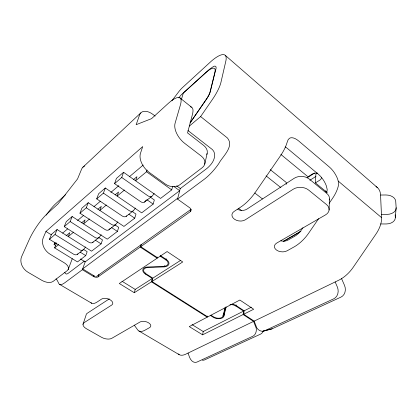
<?xml version="1.0" encoding="UTF-8"?>
<svg xmlns="http://www.w3.org/2000/svg" width="417" height="417" viewBox="0 0 417 417"><rect width="100%" height="100%" fill="white"/><g stroke="black" fill="none" stroke-linecap="round" stroke-linejoin="round"><path stroke-width="0.63" d="M329.096 209.996L329.435 198.972M325.375 190.877L327.147 192.539L315.429 182.891L315.893 174.051L317.441 173.06M380.622 223.96L386.178 223.965A9.471 6.516 2.5 0 0 395.337 217.372L396.15 207.76L395.717 201.265A9.528 6.411 1.8 0 0 385.829 194.979L380.565 195.031A26.985 14.939 -47.3 0 0 376.004 186.592M286.14 184.397L286.323 182.521L270.221 169.615M207.421 316.044L207.218 317.165L189.25 326.594L202.62 334.825L243.116 314.538L243.575 311.113L235.876 306.042A5.864 3.372 9.3 0 0 229.96 304.671M341.403 278.462A13.646 7.011 62 0 1 342.294 280.297L344.478 285.285A9.164 7.866 71.8 0 1 340.944 297.113L272.171 328.778L264.607 330.79A8.502 6.547 74.3 0 1 257.914 329.237L256.799 327.877L254.156 321.116L243.695 314.251L244.153 310.827L251.336 307.188M235.876 306.042L236.053 304.811M210.455 315.481L213.092 317.16A6.557 3.706 10.1 0 0 219.65 318.677A6.557 3.706 10.1 0 0 223.84 316.18L225.514 307.042M210.992 315.2L213.629 316.884A5.734 3.242 10.1 0 0 219.368 318.207A5.734 3.242 10.1 0 0 223.038 316.023L223.522 312.99M202.62 334.825L203.215 331.525L243.575 311.113M204.742 164.131L207.134 153.545M243.695 314.251L253.677 309.247L239.858 300.037L207.755 316.884L151.95 281.506L182.74 261.965L167.118 251.555L157.725 257.831L140.748 246.687L190.183 211.737L190.757 209.271M180.78 260.271L152.825 278.139L145.981 273.776A6.062 3.633 14.7 0 1 143.709 269.841A6.062 3.633 14.7 0 1 147.707 267.578L164.079 266.88L164.387 265.66M157.48 257.054L157.183 258.196L119.304 283.503L134.269 292.724L151.434 281.829L152.314 278.467L145.47 274.11A6.933 4.154 14.7 0 1 142.875 269.611A6.933 4.154 14.7 0 1 147.436 267.026L163.829 266.317A6.203 3.805 14.1 0 0 168.02 263.971A6.203 3.805 14.1 0 0 165.825 259.88L166.133 258.655M223.038 316.023L225.17 307.438M223.84 316.18L226.139 306.985M190.183 211.737A3.977 2.716 13.4 0 0 189.714 207.791L177.548 199.086L180.212 188.635L206.352 168.875A12.849 4.561 -52.8 0 0 211.398 163.839C214.479 159.93 216.413 153.519 212.441 149.609L187.989 130.547M151.95 281.506L152.825 278.139M146.112 200.129L145.012 201.583A4.968 3.284 51.4 0 1 140.472 201.567L114.555 183.621L116.395 178.445L123.552 172.284L160.566 198.424L171.721 189.897L172.674 186.331M145.47 274.11L145.799 272.906M134.269 292.724L135.197 289.408L152.314 278.467M140.748 246.687L141.436 244.299M126.659 215.886A4.811 3.315 51.1 0 1 122.145 215.964L96.697 198.888L98.615 193.764L105.319 187.989L141.676 212.858L153.154 204.085L154.342 199.967L150.151 197.027M56.045 278.848L57.291 280.438L58.802 283.518A22.372 6.213 -57.6 0 0 64.864 282.71L82.378 269.716L93.486 276.487A3.419 1.96 17.5 0 0 98.068 276.862L140.211 247.067L140.904 244.68M181.353 99.736L183.298 93.069L205.883 72.605A17.994 5.004 -51.9 0 1 214.917 72.24L210.163 91.604A13.313 3.878 -52.1 0 1 206.227 99.413L190.048 122.874M110.187 228.344L109.431 229.314A4.66 3.336 50.6 0 1 104.943 229.475L79.955 213.196L81.935 208.13L88.227 202.709L123.943 226.415L134.722 218.174L135.984 214.098L132.22 211.539M133.576 179.492L136.943 176.683L135.608 180.796L146.518 171.752L147.06 170.021M93.22 241.943A4.524 3.346 50.2 0 1 88.769 242.178L64.234 226.639L66.267 221.625L72.177 216.532L107.263 239.16L117.406 231.409L118.73 227.38L114.946 224.883M82.978 324.4L86.09 315.033A7.553 3.982 16.5 0 1 87.268 313.256L109.285 298.895M98.068 276.862L98.886 274.412M93.486 276.487L93.903 275.262M77.948 253.849A4.394 3.352 49.7 0 1 73.533 254.151L49.441 239.285L51.515 234.333L57.082 229.538L91.547 251.175L101.112 243.862L102.483 239.884L98.678 237.445M114.555 183.621L121.748 177.475L123.552 172.284M82.378 269.716L85.219 261.772M56.556 243.106L54.606 247.891L77.489 261.918L85.74 255.611L87.158 251.686L83.332 249.288M96.697 198.888L103.426 193.134L105.319 187.989M68.153 269.601L71.818 259.885A8.517 4.921 19.7 0 0 72.167 258.649M79.955 213.196L86.272 207.802L88.227 202.709M64.234 226.639L70.165 221.568L72.177 216.532M54.789 242.762L54.08 244.492L55.722 245.498M49.441 239.285L55.023 234.51L57.082 229.538M326.516 192.805L326.751 192.128A12.171 7.209 -54.2 0 0 327.189 189.433L326.375 185.956A14.569 6.985 57.4 0 0 318.26 174.155L287.834 148.791A14.981 7.402 55.7 0 0 285.155 146.914M155.14 116.088L153.096 114.513A13.897 8.194 48.9 0 0 139.679 114.727L136.145 124.693L151.517 118.673L167.942 103.703A28.669 7.709 -53.4 0 1 180.399 104.975L175.093 123.224A16.445 9.336 51.1 0 0 184.747 143.401L201.26 156.057A10.795 7.986 14 0 1 202.318 167.613L179.691 184.872A10.42 7.423 15.6 0 1 165.419 184.085L149.369 172.513A15.523 9.654 50.4 0 1 140.482 153.3L142.708 146.591L45.938 231.477L43.222 237.81A12.943 10.003 47 0 0 50.097 254.219L64.536 262.971A8.632 4.884 19.5 0 1 67.273 270.602L53.079 281.423A8.408 4.597 19.7 0 1 42.127 280.49L28.106 272.322A12.369 9.972 45.6 0 1 21.653 256.559L29.174 239.723A22.82 4.874 -56.8 0 1 46.985 213.952L58.041 203.877L77.562 178.909L81.607 169.14A12.51 8.528 46.8 0 1 84.672 166.002M302.94 227.739L301.47 229.887A11.895 6.093 -51.4 0 1 294.955 236.111L288.032 240.072A7.464 4.941 5.2 0 1 280.839 240.838M318.593 218.69L308.752 233.035A26.188 13.422 -51.4 0 1 294.121 246.895L287.104 250.81A7.574 4.921 5.5 0 1 276.466 250.033A7.574 4.921 5.5 0 1 276.679 243.095L325.416 214.948A10.66 7.344 1.6 0 0 326.532 204.58L308.611 190.043A10.774 7.636 2.8 0 0 293.26 189.198L245.253 219.837A7.803 5.348 8.7 0 1 234.328 219.118A7.803 5.348 8.7 0 1 234.01 211.513L240.828 207.009A27.428 11.504 -52.3 0 0 255.558 191.992L280.459 155.786A27.668 11.384 -50.7 0 0 287.104 142.426L288.1 139.804L289.419 138.319A15.215 7.266 55.7 0 1 298.848 141.102L329.409 167.055A14.788 6.849 57.4 0 1 337.64 179.034L338.521 182.26L338.432 185.482A26.422 13.281 -49.3 0 1 332.448 198.508L329.164 203.287M190.235 122.744L206.384 99.329A13.318 3.883 -52.1 0 0 209.24 94.45L209.527 93.809A13.318 3.883 -52.1 0 0 210.324 91.516L215.48 70.483A13.094 3.628 -51.8 0 0 213.634 66.392L209.329 69.378L181.843 94.284A4.848 1.298 -52.7 0 0 179.977 96.348L178.836 97.849M189.349 126.09L200.629 116.562L212.237 99.731A29.32 8.554 -52.1 0 0 218.617 88.764L219.248 87.341A29.32 8.554 -52.1 0 0 220.968 82.253L225.805 61.231A31.009 8.611 -51.8 0 0 211.471 61.038L182.432 87.638A9.581 2.528 -52.6 0 0 178.778 91.709L171.877 100.789M154.207 193.405L152.387 195.834A5.03 3.268 51.6 0 1 147.847 195.776L121.748 177.475M135.436 208.067L133.581 210.491A4.868 3.305 51.2 0 1 129.056 210.538L103.426 193.134M117.818 221.828L115.931 224.247A4.717 3.326 50.8 0 1 111.433 224.377L86.272 207.802M101.253 234.766L99.34 237.174A4.577 3.341 50.4 0 1 94.873 237.382L70.165 221.568M85.647 246.953L83.718 249.35A4.441 3.352 49.9 0 1 79.287 249.627L55.023 234.51M82.847 167.269L140.831 112.861M65.448 194.807L54.945 204.429A23.097 5.004 -56.5 0 0 46.178 215.167M62.644 233.108L67.617 228.907M77.567 220.504L83.53 215.464M93.976 206.644L100.44 201.182M110.886 192.362L118.84 185.643M129.286 176.818L143.208 165.059M54.085 244.383L56.055 242.736M66.074 235.761L69.832 232.629L68.284 236.564L73.668 232.102M81.607 222.814L85.094 219.905L83.582 223.887L89.514 218.972M97.886 209.245L101.305 206.394L99.845 210.418L106.356 205.023M115.175 194.833L118.553 192.013L117.151 196.084L124.464 190.027M54.606 247.891L58.62 244.57M77.411 254.344L83.181 249.846M92.689 242.439L98.808 237.669M108.9 229.809L115.405 224.742M126.137 216.381L133.054 210.986M144.49 202.078L151.877 196.324M84.338 261.099L68.466 273.099A10.164 2.82 -57.6 0 1 66.084 273.948L64.557 272.348M177.772 198.2L82.67 268.892L95.279 276.58M177.548 199.086L204.007 179.451A28.288 10.05 -52.8 0 0 218.774 163.61C222.287 156.724 234.688 146.581 227.401 137.964L200.629 116.562M96.358 276.539L191.116 209.271M307.074 177.892L314.673 173.019M309.888 180.259L315.883 176.443M315.429 182.891L319.615 180.264A5.609 4.071 0.7 0 0 321.523 177.486M284.029 241.094L300.871 231.388M283.367 241.344L300.793 231.331M188.046 353.079L189.495 357.14A7.715 5.327 75.5 0 0 196.918 362.097L252.822 336.243A8.366 6.323 74.6 0 0 256.34 329.972L256.21 328.153L253.572 321.398L185.758 354.184A20.36 9.633 -59.6 0 1 178.195 353.934M254.156 321.116L338.682 280.245A25.15 14.85 -50.5 0 0 353.189 267.318L375.879 234.198A25.385 14.684 -47.8 0 0 381.581 217.638L380.565 195.031M264.607 330.79L333.725 298.822A9.304 7.918 72.4 0 0 337.275 286.813L335.159 281.949M262.955 331.234L270.524 329.221A8.382 6.521 74 0 0 272.171 328.778M381.44 214.416L386.856 214.401A9.622 6.531 2.1 0 0 396.15 207.76M59.667 284.43L91.724 303.268M138.955 331.02L179.221 354.679M80.491 258.983L85.183 261.876L179.685 190.699L173.884 186.498M121.962 281.214L135.197 289.408M192.044 324.603L203.215 331.525M80.241 252.191L85.74 255.611M45.938 231.477L51.307 234.813M151.434 281.829L207.218 317.165M95.092 240.025L101.112 243.862M140.211 247.067L157.183 258.196M243.116 314.538L253.572 321.398M111.422 227.479L117.406 231.409M160.17 255.433L166.373 259.525A7.084 4.347 14.1 0 1 168.875 264.201A7.084 4.347 14.1 0 1 164.079 266.88M244.153 310.827L236.449 305.744A6.698 3.857 9.3 0 0 232.066 304.212M160.144 256.137L165.825 259.88M128.9 214.234L134.722 218.174M146.826 199.67L153.154 204.085M146.518 171.752L171.721 189.897M176.683 185.867L180.332 188.52M238.456 208.281L241.584 210.611M254.777 193.003L262.475 198.93M266.082 175.885L280.886 187.624M179.753 97.755L191.497 107.164M280.896 154.462L308.022 176.792L312.192 174.113A5.609 4.071 0.7 0 1 317.712 173.326M338.229 181.087L381.581 217.638M225.206 55.299L377.515 187.692M134.274 325.145L137.678 329.889A21.038 8.569 -58.8 0 0 145.08 330.134L149.604 327.611A6.073 3.258 13.9 0 0 148.462 322.737A6.073 3.258 13.9 0 0 140.112 321.96L111.735 338.343A7.537 3.852 15.5 0 1 101.607 337.337L86.35 328.705A7.642 3.941 16.4 0 1 84.151 322.643L111.714 305.051A6.281 3.445 16.2 0 0 110.145 299.792A6.281 3.445 16.2 0 0 101.633 299.046L97.317 301.898A21.83 7.209 -58 0 1 90.979 302.674M395.165 214.776L395.337 217.372M263.445 330.655A8.251 6.307 74.2 0 1 260.422 334.189L204.632 359.876A7.615 5.322 75.3 0 1 202.328 360.152M190.402 106.835A28.392 8.241 -53.2 0 1 192.419 114.534L187.535 132.898L203.741 145.486A10.618 7.991 14.1 0 1 206.78 154.53M237.721 209.454A7.683 5.364 8.6 0 0 246.854 209.167L294.188 178.288A10.602 7.647 2.4 0 1 309.294 179.075L326.912 193.561A10.488 7.36 1.2 0 1 329.237 199.925M224.904 309.508A6.5 3.727 10.1 0 1 224.169 310.707"/></g></svg>
